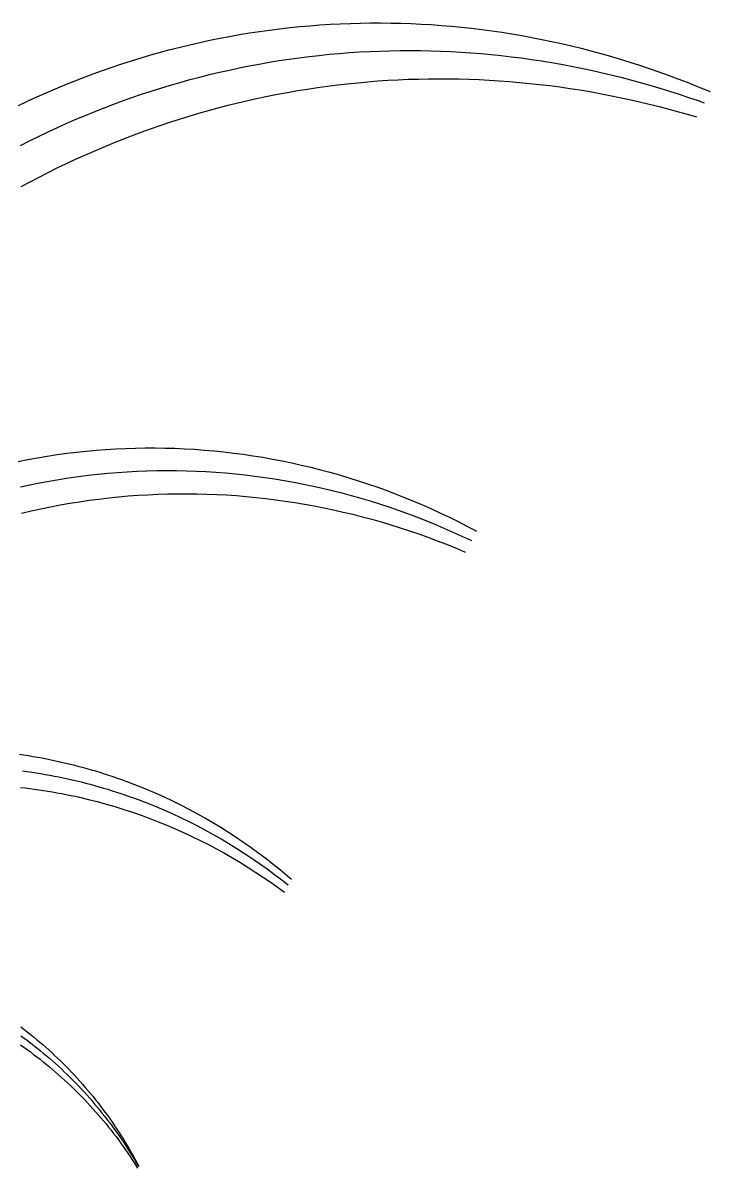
# Model space of a CAD drawing. Header units: millimetres. Extents: x -574 to 574, y 0 to 1996.
# Drawn here: x 40.3 to 85.1, y 14.7 to 89.3 of the extents above; entities that cross this region are included whole.
import ezdxf

# ---------------------------------------------------------------- set-up
doc = ezdxf.new("R2010")
doc.units = ezdxf.units.MM

msp = doc.modelspace()

# ---------------------------------------------------------------- linework, layer by layer
for points in [[(40.033, 83.937), (40.629, 84.22), (41.229, 84.496), (41.832, 84.764), (42.438, 85.026), (43.047, 85.281), (43.659, 85.528), (44.274, 85.767), (44.892, 86), (45.513, 86.224), (46.136, 86.442), (46.762, 86.651), (47.391, 86.854), (48.022, 87.048), (48.655, 87.235), (49.29, 87.414), (49.928, 87.585), (50.568, 87.748), (51.209, 87.903), (51.853, 88.051), (52.498, 88.19), (53.145, 88.322), (53.793, 88.445), (54.443, 88.561), (55.095, 88.668), (55.747, 88.768), (56.401, 88.859), (57.056, 88.942), (57.712, 89.017), (58.369, 89.084), (59.026, 89.143), (59.684, 89.194), (60.343, 89.236), (61.003, 89.27), (61.662, 89.296), (62.322, 89.314), (62.982, 89.324), (63.642, 89.326), (64.302, 89.319), (64.962, 89.304), (65.622, 89.281), (66.282, 89.25), (66.941, 89.211), (67.599, 89.164), (68.257, 89.109), (68.914, 89.046), (69.57, 88.974), (70.226, 88.895), (70.88, 88.808), (71.533, 88.712), (72.185, 88.609), (72.836, 88.498), (73.486, 88.38), (74.134, 88.253), (74.78, 88.119), (75.425, 87.977), (76.068, 87.827), (76.709, 87.67), (77.348, 87.505), (77.985, 87.333), (78.62, 87.153), (79.253, 86.965), (79.884, 86.771), (80.513, 86.569), (81.139, 86.36), (81.763, 86.144), (82.384, 85.92), (83.003, 85.69), (83.619, 85.452), (84.232, 85.208), (84.842, 84.957), (85.112, 84.843)], [(40.154, 81.333), (40.742, 81.631), (41.335, 81.923), (41.93, 82.208), (42.529, 82.486), (43.131, 82.757), (43.736, 83.021), (44.344, 83.278), (44.955, 83.528), (45.569, 83.771), (46.186, 84.006), (46.805, 84.235), (47.427, 84.456), (48.052, 84.669), (48.679, 84.876), (49.308, 85.074), (49.94, 85.266), (50.574, 85.449), (51.21, 85.626), (51.849, 85.794), (52.489, 85.955), (53.131, 86.108), (53.775, 86.254), (54.421, 86.391), (55.068, 86.521), (55.717, 86.643), (56.367, 86.758), (57.018, 86.864), (57.671, 86.963), (58.325, 87.053), (58.98, 87.136), (59.636, 87.211), (60.293, 87.278), (60.95, 87.337), (61.608, 87.388), (62.267, 87.431), (62.926, 87.466), (63.586, 87.493), (64.246, 87.512), (64.906, 87.523), (65.566, 87.526), (66.226, 87.522), (66.886, 87.509), (67.546, 87.488), (68.206, 87.46), (68.865, 87.424), (69.524, 87.379), (70.182, 87.327), (70.839, 87.267), (71.496, 87.199), (72.152, 87.124), (72.806, 87.04), (73.46, 86.949), (74.113, 86.851), (74.765, 86.744), (75.415, 86.63), (76.064, 86.508), (76.711, 86.379), (77.357, 86.243), (78.001, 86.098), (78.644, 85.947), (79.284, 85.788), (79.923, 85.622), (80.56, 85.448), (81.195, 85.267), (81.828, 85.079), (82.459, 84.884), (83.087, 84.682), (83.713, 84.473), (84.337, 84.257), (84.726, 84.118)], [(40.215, 78.657), (40.796, 78.97), (41.381, 79.276), (41.969, 79.575), (42.561, 79.868), (43.156, 80.154), (43.754, 80.434), (44.355, 80.707), (44.959, 80.973), (45.566, 81.232), (46.176, 81.485), (46.789, 81.73), (47.405, 81.969), (48.023, 82.2), (48.644, 82.425), (49.267, 82.642), (49.893, 82.852), (50.521, 83.055), (51.152, 83.25), (51.784, 83.439), (52.419, 83.619), (53.056, 83.793), (53.695, 83.959), (54.336, 84.117), (54.979, 84.269), (55.623, 84.412), (56.269, 84.548), (56.917, 84.677), (57.566, 84.797), (58.216, 84.911), (58.868, 85.016), (59.521, 85.114), (60.175, 85.204), (60.83, 85.287), (61.485, 85.361), (62.142, 85.428), (62.8, 85.488), (63.458, 85.539), (64.117, 85.583), (64.776, 85.619), (65.435, 85.647), (66.095, 85.668), (66.755, 85.681), (67.415, 85.686), (68.075, 85.683), (68.736, 85.673), (69.395, 85.655), (70.055, 85.629), (70.714, 85.595), (71.373, 85.554), (72.032, 85.506), (72.689, 85.449), (73.346, 85.385), (74.003, 85.313), (74.658, 85.234), (75.313, 85.148), (75.966, 85.053), (76.618, 84.952), (77.269, 84.843), (77.919, 84.726), (78.568, 84.603), (79.215, 84.472), (79.86, 84.333), (80.504, 84.188), (81.146, 84.035), (81.787, 83.875), (82.426, 83.708), (83.062, 83.534), (83.697, 83.353), (84.235, 83.194)], [(40.017, 60.74), (40.646, 60.864), (41.277, 60.979), (41.909, 61.084), (42.543, 61.18), (43.178, 61.267), (43.814, 61.344), (44.452, 61.411), (45.09, 61.469), (45.729, 61.518), (46.369, 61.557), (47.01, 61.587), (47.65, 61.607), (48.291, 61.617), (48.932, 61.618), (49.573, 61.61), (50.214, 61.591), (50.855, 61.564), (51.495, 61.527), (52.134, 61.48), (52.773, 61.425), (53.41, 61.359), (54.047, 61.285), (54.683, 61.201), (55.317, 61.107), (55.95, 61.005), (56.581, 60.893), (57.21, 60.772), (57.838, 60.642), (58.464, 60.503), (59.088, 60.355), (59.709, 60.198), (60.328, 60.032), (60.945, 59.857), (61.559, 59.673), (62.171, 59.481), (62.78, 59.28), (63.385, 59.071), (63.988, 58.853), (64.588, 58.626), (65.185, 58.392), (65.778, 58.149), (66.368, 57.898), (66.954, 57.639), (67.537, 57.372), (68.116, 57.097), (68.691, 56.814), (69.263, 56.524), (69.83, 56.226), (69.881, 56.198)], [(40.152, 59.073), (40.778, 59.209), (41.407, 59.335), (42.037, 59.453), (42.669, 59.561), (43.302, 59.66), (43.937, 59.75), (44.573, 59.831), (45.21, 59.902), (45.848, 59.964), (46.487, 60.017), (47.126, 60.06), (47.766, 60.095), (48.407, 60.12), (49.048, 60.135), (49.689, 60.141), (50.33, 60.138), (50.971, 60.126), (51.612, 60.104), (52.252, 60.074), (52.892, 60.033), (53.531, 59.984), (54.169, 59.925), (54.807, 59.858), (55.443, 59.781), (56.078, 59.695), (56.712, 59.599), (57.345, 59.495), (57.976, 59.382), (58.605, 59.26), (59.233, 59.129), (59.858, 58.989), (60.482, 58.84), (61.103, 58.683), (61.722, 58.517), (62.339, 58.342), (62.953, 58.159), (63.565, 57.967), (64.174, 57.767), (64.78, 57.558), (65.384, 57.341), (65.984, 57.116), (66.581, 56.883), (67.175, 56.642), (67.766, 56.393), (68.353, 56.135), (68.937, 55.871), (69.517, 55.598), (69.553, 55.58)], [(40.234, 57.366), (40.858, 57.512), (41.484, 57.65), (42.112, 57.778), (42.742, 57.898), (43.373, 58.009), (44.006, 58.111), (44.641, 58.203), (45.276, 58.287), (45.913, 58.362), (46.551, 58.427), (47.189, 58.484), (47.828, 58.532), (48.468, 58.57), (49.109, 58.599), (49.749, 58.619), (50.39, 58.63), (51.031, 58.632), (51.672, 58.625), (52.313, 58.609), (52.954, 58.584), (53.594, 58.549), (54.234, 58.506), (54.872, 58.453), (55.511, 58.392), (56.148, 58.322), (56.784, 58.242), (57.419, 58.154), (58.053, 58.057), (58.685, 57.951), (59.315, 57.837), (59.945, 57.713), (60.572, 57.581), (61.197, 57.44), (61.821, 57.291), (62.442, 57.133), (63.061, 56.967), (63.678, 56.792), (64.292, 56.609), (64.904, 56.417), (65.513, 56.218), (66.12, 56.01), (66.723, 55.794), (67.324, 55.57), (67.921, 55.337), (68.516, 55.098), (69.107, 54.85), (69.153, 54.83)], [(40.089, 41.645), (40.385, 41.602), (40.68, 41.556), (40.976, 41.508), (41.27, 41.457), (41.565, 41.404), (41.858, 41.348), (42.152, 41.289), (42.445, 41.227), (42.737, 41.163), (43.028, 41.096), (43.319, 41.027), (43.61, 40.955), (43.899, 40.881), (44.188, 40.804), (44.477, 40.724), (44.764, 40.642), (45.051, 40.557), (45.337, 40.47), (45.623, 40.38), (45.907, 40.287), (46.191, 40.192), (46.474, 40.095), (46.756, 39.995), (47.037, 39.893), (47.317, 39.788), (47.596, 39.681), (47.875, 39.571), (48.152, 39.459), (48.428, 39.344), (48.978, 39.108), (49.523, 38.862), (50.064, 38.607), (50.601, 38.342), (51.133, 38.068), (51.66, 37.785), (52.182, 37.493), (52.699, 37.193), (53.211, 36.883), (53.718, 36.565), (54.219, 36.238), (54.715, 35.904), (55.205, 35.56), (55.69, 35.209), (56.168, 34.85), (56.641, 34.483), (57.107, 34.109), (57.567, 33.726), (57.819, 33.512)], [(40.3, 40.557), (40.597, 40.517), (40.893, 40.475), (41.189, 40.43), (41.484, 40.383), (41.779, 40.333), (42.074, 40.28), (42.368, 40.225), (42.661, 40.167), (42.954, 40.107), (43.246, 40.044), (43.538, 39.978), (43.83, 39.91), (44.12, 39.839), (44.41, 39.766), (44.7, 39.69), (44.988, 39.611), (45.276, 39.53), (45.563, 39.447), (45.85, 39.361), (46.136, 39.272), (46.421, 39.181), (46.705, 39.088), (47.271, 38.894), (47.833, 38.689), (48.392, 38.475), (48.947, 38.252), (49.498, 38.019), (50.045, 37.776), (50.587, 37.524), (51.125, 37.263), (51.659, 36.993), (52.188, 36.714), (52.713, 36.426), (53.232, 36.129), (53.747, 35.823), (54.256, 35.509), (54.76, 35.187), (55.258, 34.856), (55.751, 34.517), (56.239, 34.17), (56.72, 33.815), (57.196, 33.452), (57.613, 33.125)], [(40.173, 39.482), (40.47, 39.448), (40.767, 39.412), (41.064, 39.373), (41.36, 39.332), (41.656, 39.288), (41.951, 39.241), (42.246, 39.192), (42.541, 39.14), (42.835, 39.085), (43.129, 39.028), (43.422, 38.969), (43.715, 38.906), (44.007, 38.842), (44.589, 38.705), (45.169, 38.558), (45.746, 38.4), (46.321, 38.233), (46.892, 38.056), (47.46, 37.869), (48.025, 37.672), (48.587, 37.466), (49.145, 37.25), (49.699, 37.025), (50.249, 36.79), (50.796, 36.546), (51.338, 36.293), (51.875, 36.03), (52.408, 35.759), (52.937, 35.479), (53.461, 35.19), (53.98, 34.892), (54.494, 34.586), (55.003, 34.272), (55.507, 33.949), (56.005, 33.618), (56.498, 33.279), (56.985, 32.932), (57.363, 32.655)], [(40.176, 23.873), (40.386, 23.715), (40.594, 23.554), (40.8, 23.392), (41.005, 23.227), (41.208, 23.061), (41.409, 22.892), (41.609, 22.721), (41.806, 22.548), (42.002, 22.374), (42.197, 22.197), (42.389, 22.018), (42.58, 21.838), (42.769, 21.655), (42.956, 21.471), (43.142, 21.285), (43.325, 21.097), (43.507, 20.907), (43.686, 20.716), (43.864, 20.522), (44.04, 20.327), (44.214, 20.131), (44.386, 19.932), (44.556, 19.732), (44.725, 19.53), (44.891, 19.327), (45.055, 19.122), (45.217, 18.916), (45.378, 18.707), (45.536, 18.498), (45.692, 18.287), (45.846, 18.074), (45.998, 17.86), (46.149, 17.644), (46.297, 17.427), (46.443, 17.209), (46.587, 16.989), (46.728, 16.768), (46.868, 16.546), (47.006, 16.322), (47.141, 16.097), (47.275, 15.871), (47.406, 15.644), (47.535, 15.415), (47.663, 15.185), (47.788, 14.954), (47.869, 14.8)], [(40.188, 23.294), (40.401, 23.14), (40.612, 22.984), (40.822, 22.825), (41.03, 22.665), (41.236, 22.502), (41.441, 22.338), (41.644, 22.171), (41.845, 22.002), (42.045, 21.832), (42.243, 21.659), (42.439, 21.485), (42.633, 21.308), (42.826, 21.13), (43.017, 20.949), (43.206, 20.767), (43.394, 20.583), (43.579, 20.397), (43.763, 20.209), (43.945, 20.02), (44.125, 19.829), (44.303, 19.636), (44.479, 19.441), (44.653, 19.244), (44.826, 19.046), (44.996, 18.846), (45.165, 18.645), (45.332, 18.442), (45.496, 18.237), (45.659, 18.031), (45.82, 17.824), (45.979, 17.614), (46.135, 17.404), (46.29, 17.191), (46.443, 16.978), (46.594, 16.763), (46.742, 16.546), (46.889, 16.328), (47.034, 16.109), (47.176, 15.888), (47.317, 15.666), (47.455, 15.443), (47.592, 15.219), (47.726, 14.993), (47.854, 14.772)], [(40.164, 22.695), (40.38, 22.545), (40.594, 22.393), (40.806, 22.238), (41.017, 22.082), (41.227, 21.924), (41.435, 21.763), (41.641, 21.601), (41.846, 21.436), (42.049, 21.269), (42.25, 21.101), (42.45, 20.93), (42.648, 20.758), (42.844, 20.583), (43.039, 20.407), (43.232, 20.228), (43.423, 20.048), (43.612, 19.866), (43.8, 19.682), (43.985, 19.496), (44.169, 19.309), (44.351, 19.12), (44.532, 18.929), (44.71, 18.736), (44.887, 18.541), (45.061, 18.345), (45.234, 18.147), (45.405, 17.948), (45.574, 17.747), (45.741, 17.544), (45.906, 17.34), (46.069, 17.134), (46.23, 16.927), (46.39, 16.718), (46.547, 16.507), (46.702, 16.295), (46.855, 16.082), (47.007, 15.867), (47.156, 15.651), (47.303, 15.434), (47.449, 15.215), (47.592, 14.995), (47.733, 14.773), (47.799, 14.668)]]:
    msp.add_lwpolyline(points)

doc.saveas('drawing.dxf')
